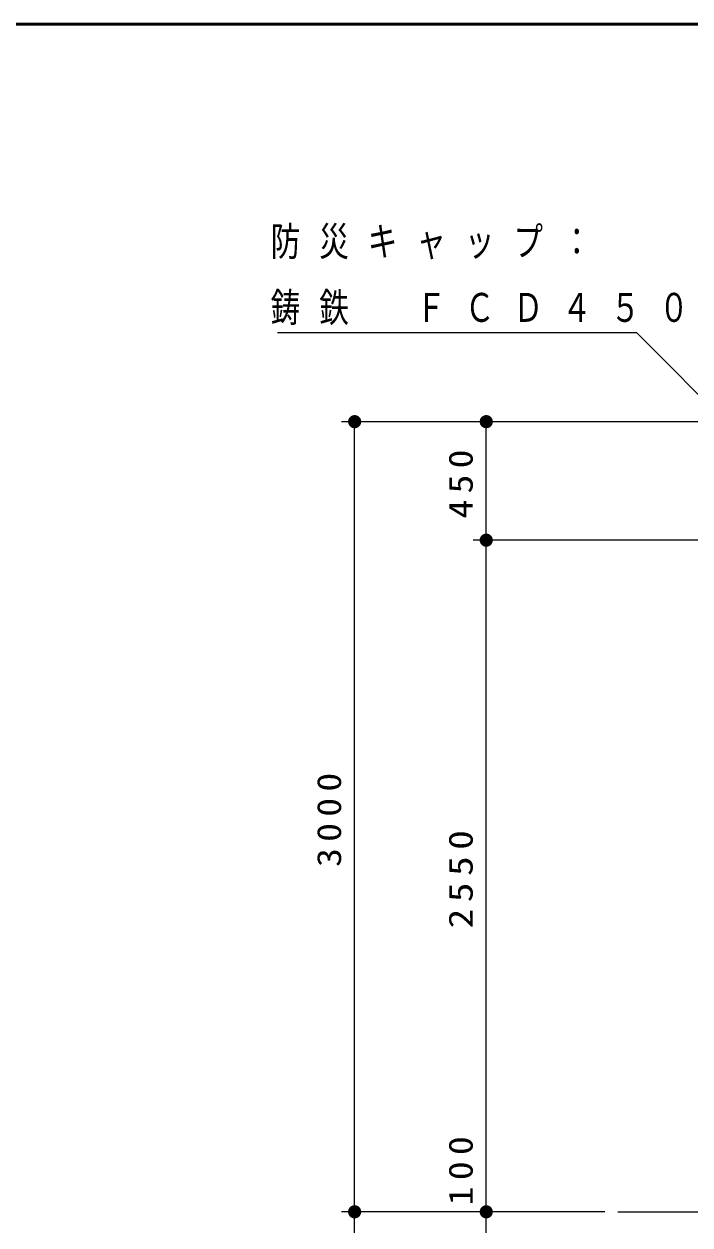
# Model space of a CAD drawing. Units: millimetres on the paper, scale 1:50. Extents: x -365 to 10, y -38 to 257.
# Drawn here: x -171 to -120.4, y 165.8 to 257 of the extents above; entities that cross this region are included whole.
import ezdxf

# ---------------------------------------------------------------- set-up
doc = ezdxf.new("R2010")
doc.units = ezdxf.units.MM
doc.layers.add('LY_1', color=7, linetype='Continuous', lineweight=13)
doc.layers.add('LY_2', color=7, linetype='Continuous', lineweight=13)
doc.styles.add('ＭＳ ゴシック', font='')
doc.styles.get('ＭＳ ゴシック').set_extended_font_data('MS Gothic')

# ---------------------------------------------------------------- blocks, each defined once
blk = doc.blocks.new('filled_dot')
at = {"color": 0, "linetype": 'Continuous', "lineweight": -2, "const_width": 1.25}
blk.add_lwpolyline([(-0.625, 0, 1), (0.625, 0, 1)], format="xyb", close=True, dxfattribs=at)

msp = doc.modelspace()

# ---------------------------------------------------------------- linework, layer by layer
at = {"layer": 'LY_1'}
for p, q in [((-117.907, 226.804), (-146.907, 226.804)), ((-145.907, 166.804), (-145.907, 226.804)), ((-135.907, 217.804), (-135.907, 226.804)), ((-115.427, 217.804), (-136.907, 217.804)), ((-135.907, 166.804), (-135.907, 217.804)), ((-135.907, 164.804), (-135.907, 173.076)), ((-126.907, 166.804), (-146.907, 166.804)), ((-126.907, 166.804), (-146.907, 166.804)), ((-145.907, 149.804), (-145.907, 166.804))]:
    msp.add_line(p, q, dxfattribs=at)
at = {"layer": 'LY_1', "lineweight": 25}
msp.add_line((-125.907, 166.804), (-119.07, 166.804), dxfattribs=at)
at = {"layer": 'LY_1'}
msp.add_lwpolyline([(-117.29, 226.372), (-124.474, 233.557), (-151.78, 233.557)], dxfattribs=at)
at = {"layer": 'LY_2', "lineweight": 50}
msp.add_line((0, 257), (-365, 257), dxfattribs=at)

# ---------------------------------------------------------------- block references
at = {"layer": 'LY_1', "xscale": 0.4, "yscale": 0.4}
for p, rotation in [((-145.907, 226.804), 270), ((-135.907, 226.804), 270), ((-135.907, 217.804), 270), ((-135.907, 217.804), 90), ((-145.907, 166.804), 90), ((-145.907, 166.804), 270), ((-135.907, 166.804), 90), ((-135.907, 166.804), 270)]:
    msp.add_blockref('filled_dot', p, dxfattribs=dict(at, rotation=rotation))

# ---------------------------------------------------------------- texts
at = {"layer": 'LY_1', "char_height": 2.199, "attachment_point": 4, "style": 'ＭＳ ゴシック'}
for s, insert in [('\\T1.64;\\W0.75;防災キャップ：', (-152.289, 240.357)), ('\\T1.64;\\W0.75;鋳鉄\u3000ＦＣＤ４５０', (-152.289, 235.357))]:
    msp.add_mtext(s, dxfattribs=dict(at, insert=insert))
at = {"layer": 'LY_1', "char_height": 1.833, "attachment_point": 8, "rotation": 90, "style": 'ＭＳ ゴシック'}
for s, insert in [('\\T1.33;\\W1.15;450', (-136.907, 222.304)), ('\\T1.33;\\W1.15;3000', (-146.907, 196.804)), ('\\T1.33;\\W1.2;2550', (-136.907, 192.304)), ('\\T1.33;\\W1.15;100', (-136.907, 170.16))]:
    msp.add_mtext(s, dxfattribs=dict(at, insert=insert))

doc.saveas('drawing.dxf')
